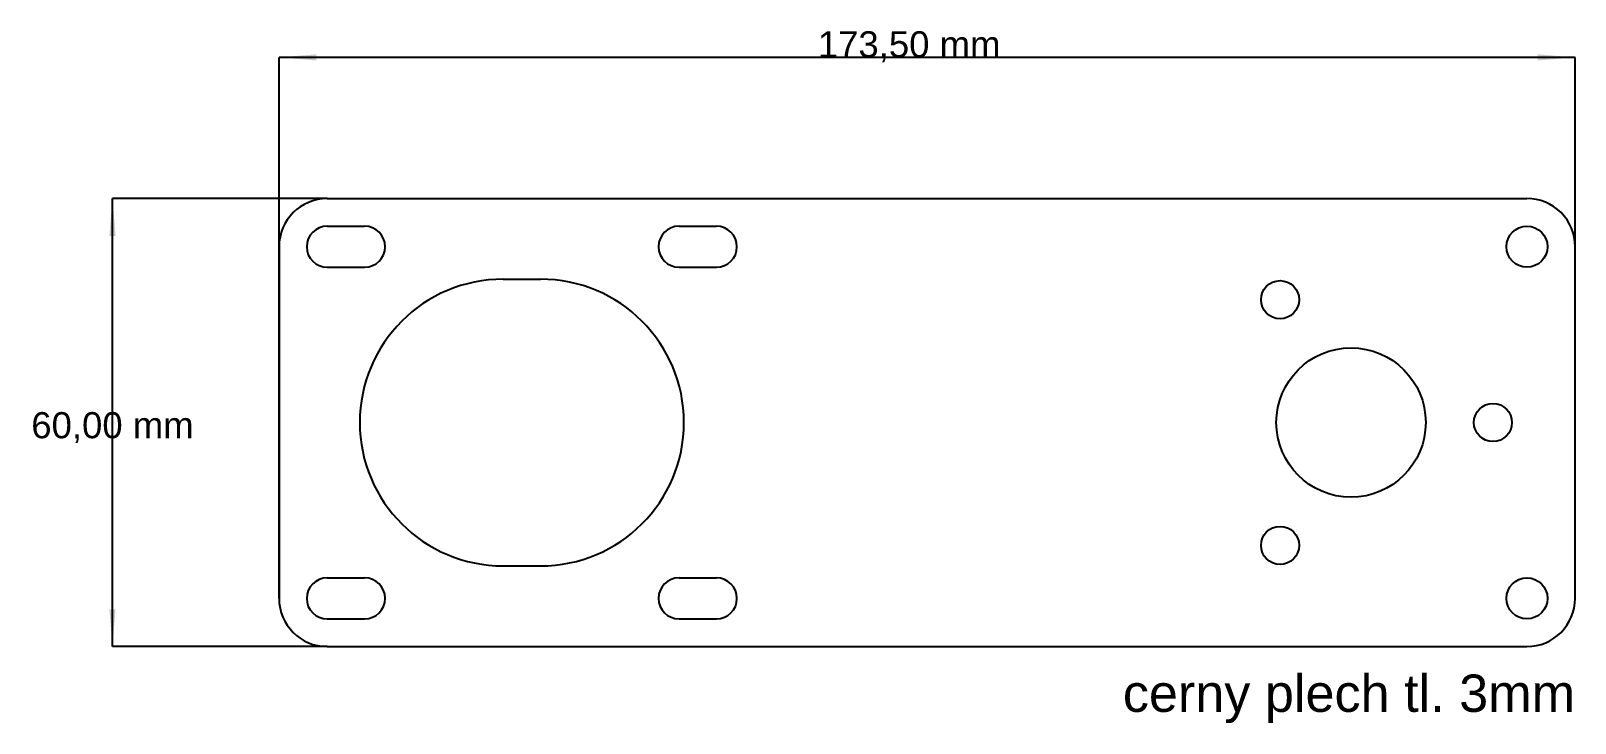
# Model space of a CAD drawing. Extents: x 29 to 235, y 76 to 169.
import ezdxf
from ezdxf.enums import TextEntityAlignment as Align

# ---------------------------------------------------------------- set-up
doc = ezdxf.new("R2010")
doc.units = 0
doc.layers.get('0').update_dxf_attribs({"linetype": 'CONTINUOUS'})
for name, color, linetype in [('Annotation', 7, 'CONTINUOUS'), ('Dimension', 7, 'CONTINUOUS'), ('Dimension001', 7, 'CONTINUOUS'), ('View', 7, 'CONTINUOUS')]:
    doc.layers.add(name, color=color, linetype=linetype)
doc.styles.get("Standard").update_dxf_attribs({"font": 'arial.ttf'})
doc.dimstyles.get("Standard").update_dxf_attribs({"dimscale": 0, "dimtxt": 2.5, "dimasz": 2.5, "dimexe": 1.25, "dimexo": 0.625, "dimtad": 1, "dimtxsty": 'STANDARD', "dimcen": 2.5, "dimazin": 3, "dimtfac": 1, "dimtmove": 0, "dimatfit": 3})

# ---------------------------------------------------------------- blocks, each defined once
blk = doc.blocks.new('*Dimension')
at = {"color": 0}
for points in [[(66.8149, 165.178), (66.8149, 166.011), (61.8149, 165.594)], [(230.315, 165.178), (230.315, 166.011), (235.315, 165.594)]]:
    blk.add_solid(points, dxfattribs=at)
at = {"layer": 'Dimension'}
for p, q in [((61.8149, 93.1366), (61.8149, 165.594)), ((235.315, 165.594), (61.8149, 165.594)), ((235.315, 93.1366), (235.315, 165.594))]:
    blk.add_line(p, q, dxfattribs=at)
blk.add_text('173,50 mm', height=3.5, dxfattribs=at).set_placement((146.159, 165.594), align=Align.CENTER)
blk = doc.blocks.new('*Dimension001')
at = {"color": 0}
for points in [[(39.926, 141.687), (39.0926, 141.687), (39.5093, 146.687)], [(39.926, 91.6866), (39.0926, 91.6866), (39.5093, 86.6866)]]:
    blk.add_solid(points, dxfattribs=at)
at = {"layer": 'Dimension001'}
for p, q in [((68.2649, 146.687), (39.5093, 146.687)), ((39.5093, 86.6866), (39.5093, 146.687)), ((68.2649, 86.6866), (39.5093, 86.6866))]:
    blk.add_line(p, q, dxfattribs=at)
blk.add_text('60,00 mm', height=3.5, dxfattribs=at).set_placement((39.5093, 114.581), align=Align.CENTER)

msp = doc.modelspace()

# ---------------------------------------------------------------- linework, layer by layer
at = {"layer": 'View'}
for p, q in [((68.2649, 146.687), (228.865, 146.687)), ((68.2649, 142.987), (73.2649, 142.987)), ((115.365, 142.987), (120.365, 142.987)), ((61.8149, 140.237), (61.8149, 93.1366)), ((235.315, 93.1366), (235.315, 140.237)), ((68.2649, 137.487), (73.2649, 137.487)), ((115.365, 137.487), (120.365, 137.487)), ((91.8149, 135.887), (96.8149, 135.887)), ((91.8149, 97.4866), (96.8149, 97.4866)), ((68.2649, 95.8866), (73.2649, 95.8866)), ((115.365, 95.8866), (120.365, 95.8866)), ((68.2649, 90.3866), (73.2649, 90.3866)), ((115.365, 90.3866), (120.365, 90.3866)), ((68.2649, 86.6866), (228.865, 86.6866))]:
    msp.add_line(p, q, dxfattribs=at)
for centre, radius in [((228.865, 140.237), 2.75), ((195.815, 133.141), 2.55), ((205.315, 116.687), 10), ((224.315, 116.687), 2.55), ((195.815, 100.232), 2.55), ((228.865, 93.1366), 2.75)]:
    msp.add_circle(centre, radius, dxfattribs=at)
for centre, radius, start, end in [((68.2649, 140.237), 6.45, 90, 180), ((228.865, 140.237), 6.45, -0.000002, 90), ((68.2649, 140.237), 2.75, 90, -90), ((73.2649, 140.237), 2.75, -90, 90), ((115.365, 140.237), 2.75, 90, -90), ((120.365, 140.237), 2.75, -90, 90), ((91.8149, 116.687), 19.2, 90, -90), ((96.8149, 116.687), 19.2, -90, 90), ((68.2649, 93.1366), 2.75, 90, -90), ((73.2649, 93.1366), 2.75, -90, 90), ((115.365, 93.1366), 2.75, 90, -90), ((120.365, 93.1366), 2.75, -90, 90), ((68.2649, 93.1366), 6.45, -180, -90), ((228.865, 93.1366), 6.45, -90, -0.000002)]:
    msp.add_arc(centre, radius, start, end, dxfattribs=at)

# ---------------------------------------------------------------- texts
at = {"layer": 'Annotation'}
msp.add_text('cerny plech tl. 3mm', height=5, dxfattribs=at).set_placement((205.039, 77.9335), align=Align.CENTER)

# ---------------------------------------------------------------- dimensions: what is measured, and where the dimension line sits
at = {"layer": 'Dimension'}
dim = msp.add_aligned_dim(p1=(235.315, 93.1366), p2=(61.8149, 93.1366), distance=-72.4574, text='173,50 mm', dimstyle='STANDARD', dxfattribs=at)
dim.commit()
dim.dimension.update_dxf_attribs({"geometry": '*Dimension', "text_midpoint": (146.159, 160.594)})
at = {"layer": 'Dimension001'}
dim = msp.add_aligned_dim(p1=(68.2649, 86.6866), p2=(68.2649, 146.687), distance=28.7556, text='60,00 mm', dimstyle='STANDARD', dxfattribs=at)
dim.commit()
dim.dimension.update_dxf_attribs({"geometry": '*Dimension001', "text_midpoint": (44.5093, 114.581)})

doc.saveas('drawing.dxf')
